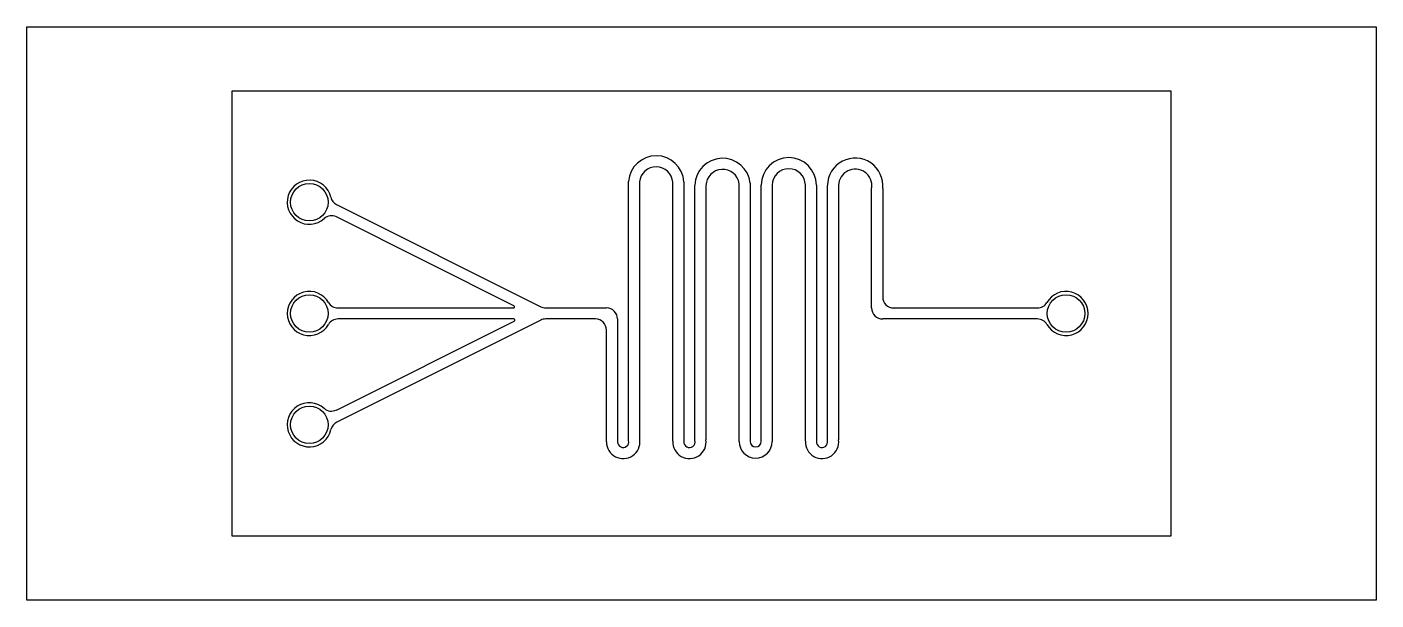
# Model space of a CAD drawing. Header units: millimetres. Extents: x -69 to 53, y -34 to 18.
import ezdxf

# ---------------------------------------------------------------- set-up
doc = ezdxf.new("R2010")
doc.units = ezdxf.units.MM

msp = doc.modelspace()

# ---------------------------------------------------------------- linework, layer by layer
at = {"color": 7, "linetype": 'Continuous', "lineweight": 25}
for p, q in [((-69.32, 18.01), (52.8, 18.01)), ((-69.32, -33.92), (-69.32, 18.01)), ((52.8, 18.01), (52.8, -33.92)), ((-50.76, 12.22), (34.24, 12.22)), ((-50.76, -28.13), (-50.76, 12.22)), ((34.24, 12.22), (34.24, -28.13)), ((-14.86, -19.48), (-14.86, 4)), ((-13.86, 3.96), (-13.86, -19.4)), ((-10.86, -19.52), (-10.86, 3.94)), ((-9.86, 3.98), (-9.86, -19.55)), ((-8.86, -19.48), (-8.86, 3.66)), ((-4.86, -19.55), (-4.86, 3.81)), ((-3.86, 3.87), (-3.86, -19.55)), ((-2.86, -19.55), (-2.86, 3.68)), ((-1.86, 3.68), (-1.86, -19.55)), ((1.14, -19.52), (1.14, 3.68)), ((2.14, 3.68), (2.14, -19.55)), ((-7.86, 3.65), (-7.86, -19.39)), ((3.14, -19.48), (3.14, 3.66)), ((4.14, 3.65), (4.14, -19.39)), ((7.14, -7.45), (7.14, 3.42)), ((8.14, 3.37), (8.14, -6.45)), ((-41.29, 1.92), (-22.81, -7.35)), ((-25.24, -7.26), (-41.3, 0.81)), ((-41.16, -7.45), (-25.29, -7.45)), ((-25.25, -8.45), (-41.16, -8.45)), ((-22.36, -7.45), (-16.86, -7.45)), ((-17.86, -8.45), (-22.36, -8.45)), ((-15.86, -8.45), (-15.86, -19.59)), ((22.14, -8.45), (8.14, -8.45)), ((9.14, -7.45), (22.14, -7.45)), ((-41.31, -16.7), (-25.21, -8.64)), ((-22.81, -8.56), (-41.28, -17.8)), ((-16.86, -19.59), (-16.86, -9.45)), ((34.24, -28.13), (-50.76, -28.13)), ((52.8, -33.92), (-69.32, -33.92))]:
    msp.add_line(p, q, dxfattribs=at)
for centre in [(-43.76, 2.13), (-43.76, -7.95), (24.74, -7.95), (-43.76, -18.04)]:
    msp.add_circle(centre, 1.7, dxfattribs=at)
for centre, radius, start, end in [((-12.36, 3.83), 2.51, 3.3592, 176.0779), ((-0.36, 3.67), 2.5, 0.3204, 179.7576), ((5.65, 3.62), 2.51, 354.316, 178.9896), ((-12.36, 3.83), 1.51, 4.3342, 174.9394), ((-6.35, 3.6), 2.51, 6.2043, 178.4698), ((-6.35, 3.6), 1.51, 8.004, 178.0266), ((-0.36, 3.67), 1.5, 0.4136, 179.687), ((5.65, 3.62), 1.51, 352.6662, 178.6967), ((-43.76, 2.13), 2, 13.0844, 312.1985), ((-40.84, 2.81), 1, 193.0844, 243.3674), ((-41.75, -0.09), 1, 63.3151, 132.1985), ((-43.76, -7.95), 2, 30.0031, 330.0031), ((24.74, -7.95), 2, 209.9969, 149.9969), ((-41.16, -6.45), 1, 210.0031, 270), ((-25.29, -7.35), 0.1, 270, 63.3151), ((9.14, -6.45), 1, 180, 270), ((22.14, -6.45), 1, 270, 329.9969), ((-41.16, -9.45), 1, 90, 150.0031), ((-25.25, -8.55), 0.1, 296.5786, 90), ((-22.36, -6.45), 1, 243.3674, 270), ((-22.36, -9.45), 1, 90, 116.5786), ((-17.86, -9.45), 1, 0, 90), ((-16.86, -8.45), 1, 0, 90), ((8.14, -7.45), 1, 180, 270), ((22.14, -9.45), 1, 29.9969, 90), ((-43.76, -18.04), 2, 48.1945, 347.4091), ((-41.76, -15.8), 1, 228.1945, 296.5786), ((-40.83, -18.69), 1, 116.5786, 167.4091), ((-15.35, -19.59), 1.51, 180, 7.2177), ((-15.35, -19.59), 0.506, 180, 12.4686), ((-9.35, -19.59), 1.51, 177.1034, 7.7744), ((-9.35, -19.59), 0.508, 175.008, 13.4161), ((2.65, -19.59), 1.51, 177.1034, 7.7744), ((2.65, -19.59), 0.508, 175.008, 13.4161), ((-3.36, -19.55), 1.5, 180, 0), ((-3.36, -19.55), 0.5, 180, 0)]:
    msp.add_arc(centre, radius, start, end, dxfattribs=at)

doc.saveas('drawing.dxf')
